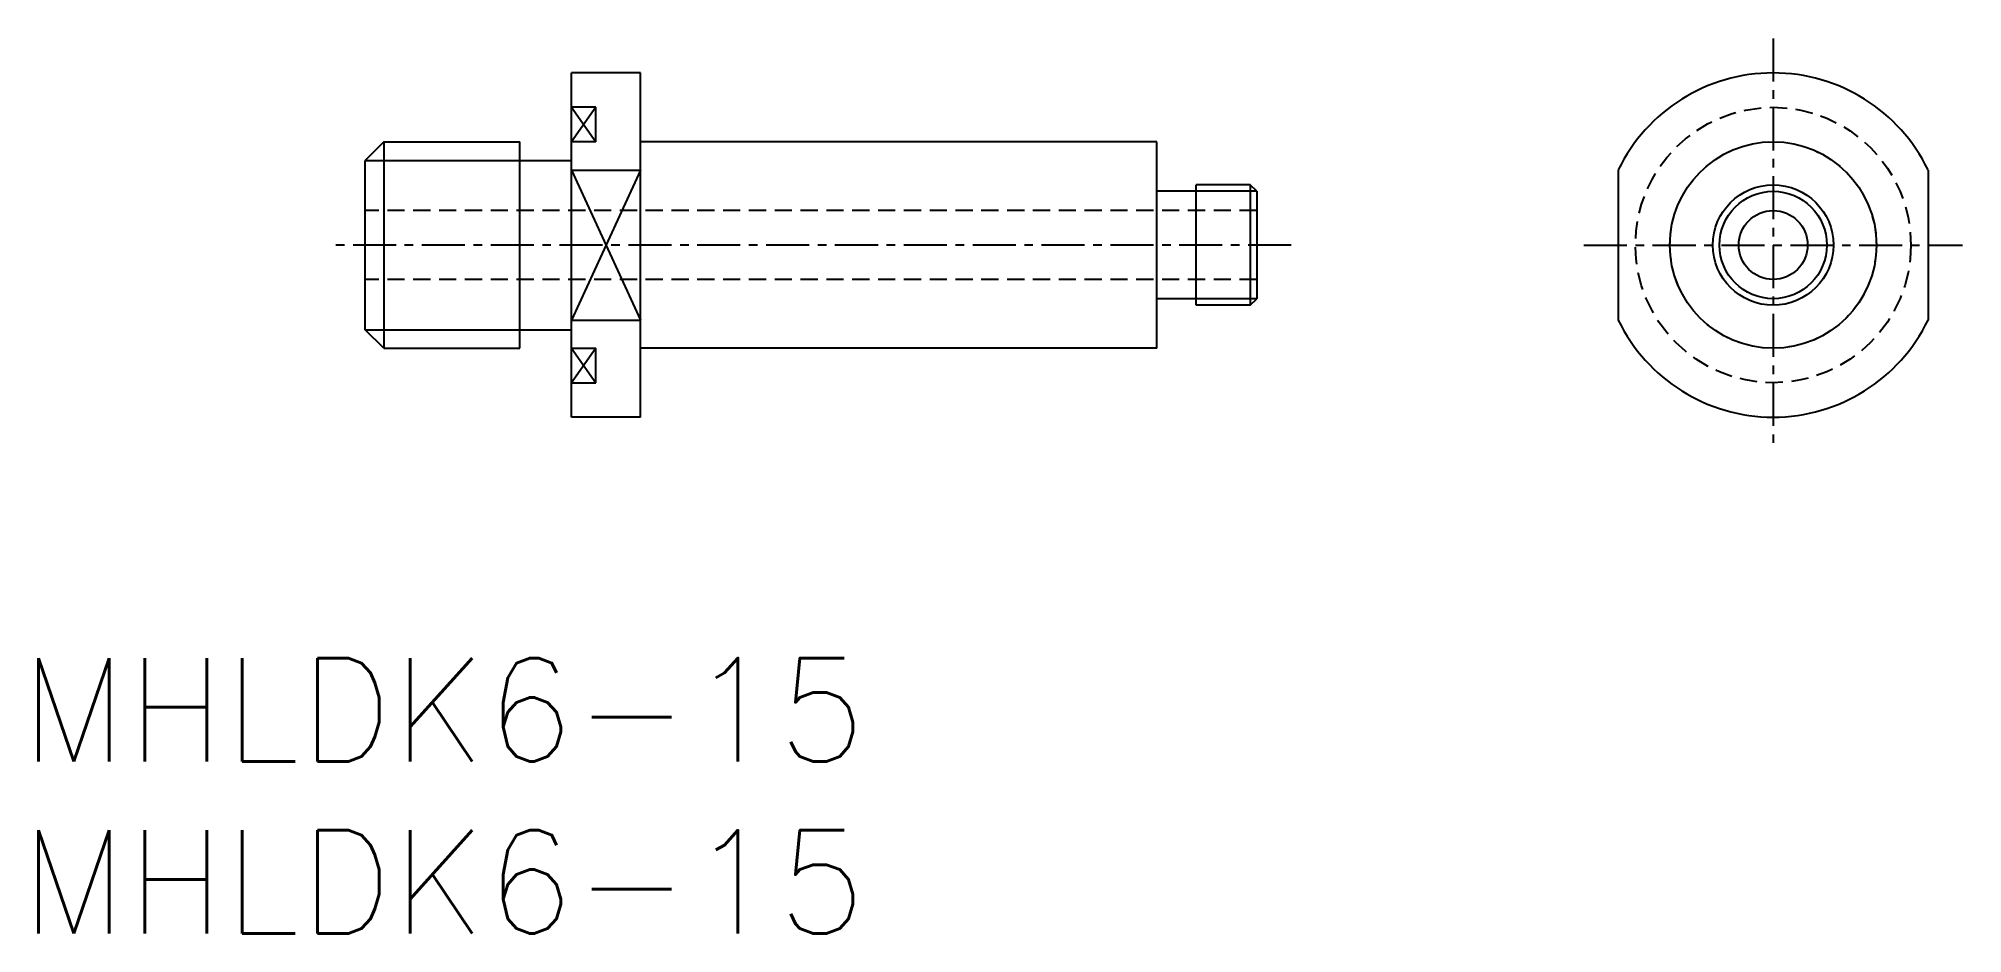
# Model space of a CAD drawing. Extents: x 0.5 to 56.4, y 0 to 26.
import ezdxf

# ---------------------------------------------------------------- set-up
doc = ezdxf.new("R2010")
doc.units = 0
doc.linetypes.add('CENTER', pattern=[2, 1.25, -0.25, 0.25, -0.25])
doc.linetypes.add('DASHED', pattern=[0.75, 0.5, -0.25])
doc.layers.get('0').update_dxf_attribs({"linetype": 'CONTINUOUS'})
doc.layers.add('CENTER', color=1, linetype='CENTER')
doc.styles.get("Standard").update_dxf_attribs({"font": 'txt.shx'})

# ---------------------------------------------------------------- blocks, each defined once
blk = doc.blocks.new('*U9')
at = {"color": 7, "linetype": 'CONTINUOUS'}
blk.add_text('MHLDK6-15', height=3, dxfattribs=at).set_placement((0, 0))
blk = doc.blocks.new('*U10')
at = {"color": 7, "linetype": 'CONTINUOUS'}
blk.add_text('MHLDK6-15', height=3, dxfattribs=at).set_placement((0, 5))

msp = doc.modelspace()

# ---------------------------------------------------------------- linework, layer by layer
at = {"color": 7, "linetype": 'CONTINUOUS'}
for p, q in [((16, 15), (16, 25)), ((18, 25), (16, 25)), ((18, 15), (18, 25)), ((10.541, 23), (10, 22.459)), ((10.541, 23), (14.5, 23)), ((10.541, 23), (10.541, 17)), ((14.5, 17), (14.5, 23)), ((33, 23), (18, 23)), ((33, 17), (33, 23)), ((10, 17.541), (10, 22.459)), ((14.5, 22.459), (16, 22.459)), ((16, 22.179), (18, 22.179)), ((46.4, 22.179), (46.4, 17.821)), ((55.4, 22.179), (55.4, 17.821)), ((34, 21.561), (33, 21.561)), ((35.711, 21.75), (34.136, 21.75)), ((34.136, 18.25), (34.136, 21.75)), ((35.9, 21.561), (35.711, 21.75)), ((35.711, 21.75), (35.711, 18.25)), ((35.9, 21.561), (35.9, 18.439)), ((34, 18.439), (33, 18.439)), ((35.711, 18.25), (34.136, 18.25)), ((35.711, 18.25), (35.9, 18.439)), ((10.541, 17), (10, 17.541)), ((14.5, 17.541), (16, 17.541)), ((16, 17.821), (18, 17.821)), ((10.541, 17), (14.5, 17)), ((33, 17), (18, 17)), ((18, 15), (16, 15))]:
    msp.add_line(p, q, dxfattribs=at)
at = {"color": 3, "linetype": 'CONTINUOUS'}
for p, q in [((16.7, 24), (16, 24)), ((16.7, 24), (16, 23)), ((16, 24), (16.7, 23)), ((16.7, 23), (16.7, 24)), ((16.7, 23), (16, 23)), ((10, 22.459), (14.5, 22.459)), ((18, 22.179), (16, 17.821)), ((16, 22.179), (18, 17.821)), ((35.9, 21.561), (34, 21.561)), ((35.9, 18.439), (34, 18.439)), ((10, 17.541), (14.5, 17.541)), ((16, 17), (16.7, 17)), ((16.7, 17), (16, 16)), ((16, 17), (16.7, 16)), ((16.7, 16), (16.7, 17)), ((16, 16), (16.7, 16))]:
    msp.add_line(p, q, dxfattribs=at)
at = {"color": 3, "linetype": 'DASHED'}
for p, q in [((35.9, 21), (10, 21)), ((35.9, 19), (10, 19))]:
    msp.add_line(p, q, dxfattribs=at)
for radius in [4, 3]:
    msp.add_circle((50.9, 20), radius, dxfattribs=at)
at = {"color": 7, "linetype": 'CONTINUOUS'}
for radius in [3, 1.56, 1]:
    msp.add_circle((50.9, 20), radius, dxfattribs=at)
at = {"color": 3, "linetype": 'CONTINUOUS'}
msp.add_circle((50.9, 20), 1.75, dxfattribs=at)
at = {"color": 7, "linetype": 'CONTINUOUS'}
for start, end in [(25.8419, 154.1581), (205.8419, 334.1581)]:
    msp.add_arc((50.9, 20), 5, start, end, dxfattribs=at)
at = {"layer": 'CENTER', "color": 1, "linetype": 'CENTER'}
for p, q in [((50.9, 26), (50.9, 14)), ((36.9, 20), (9, 20)), ((45.4, 20), (56.4, 20))]:
    msp.add_line(p, q, dxfattribs=at)

# ---------------------------------------------------------------- block references
at = {"color": 7, "linetype": 'CONTINUOUS'}
for name in ['*U10', '*U9']:
    msp.add_blockref(name, (0, 0), dxfattribs=at)

doc.saveas('drawing.dxf')
